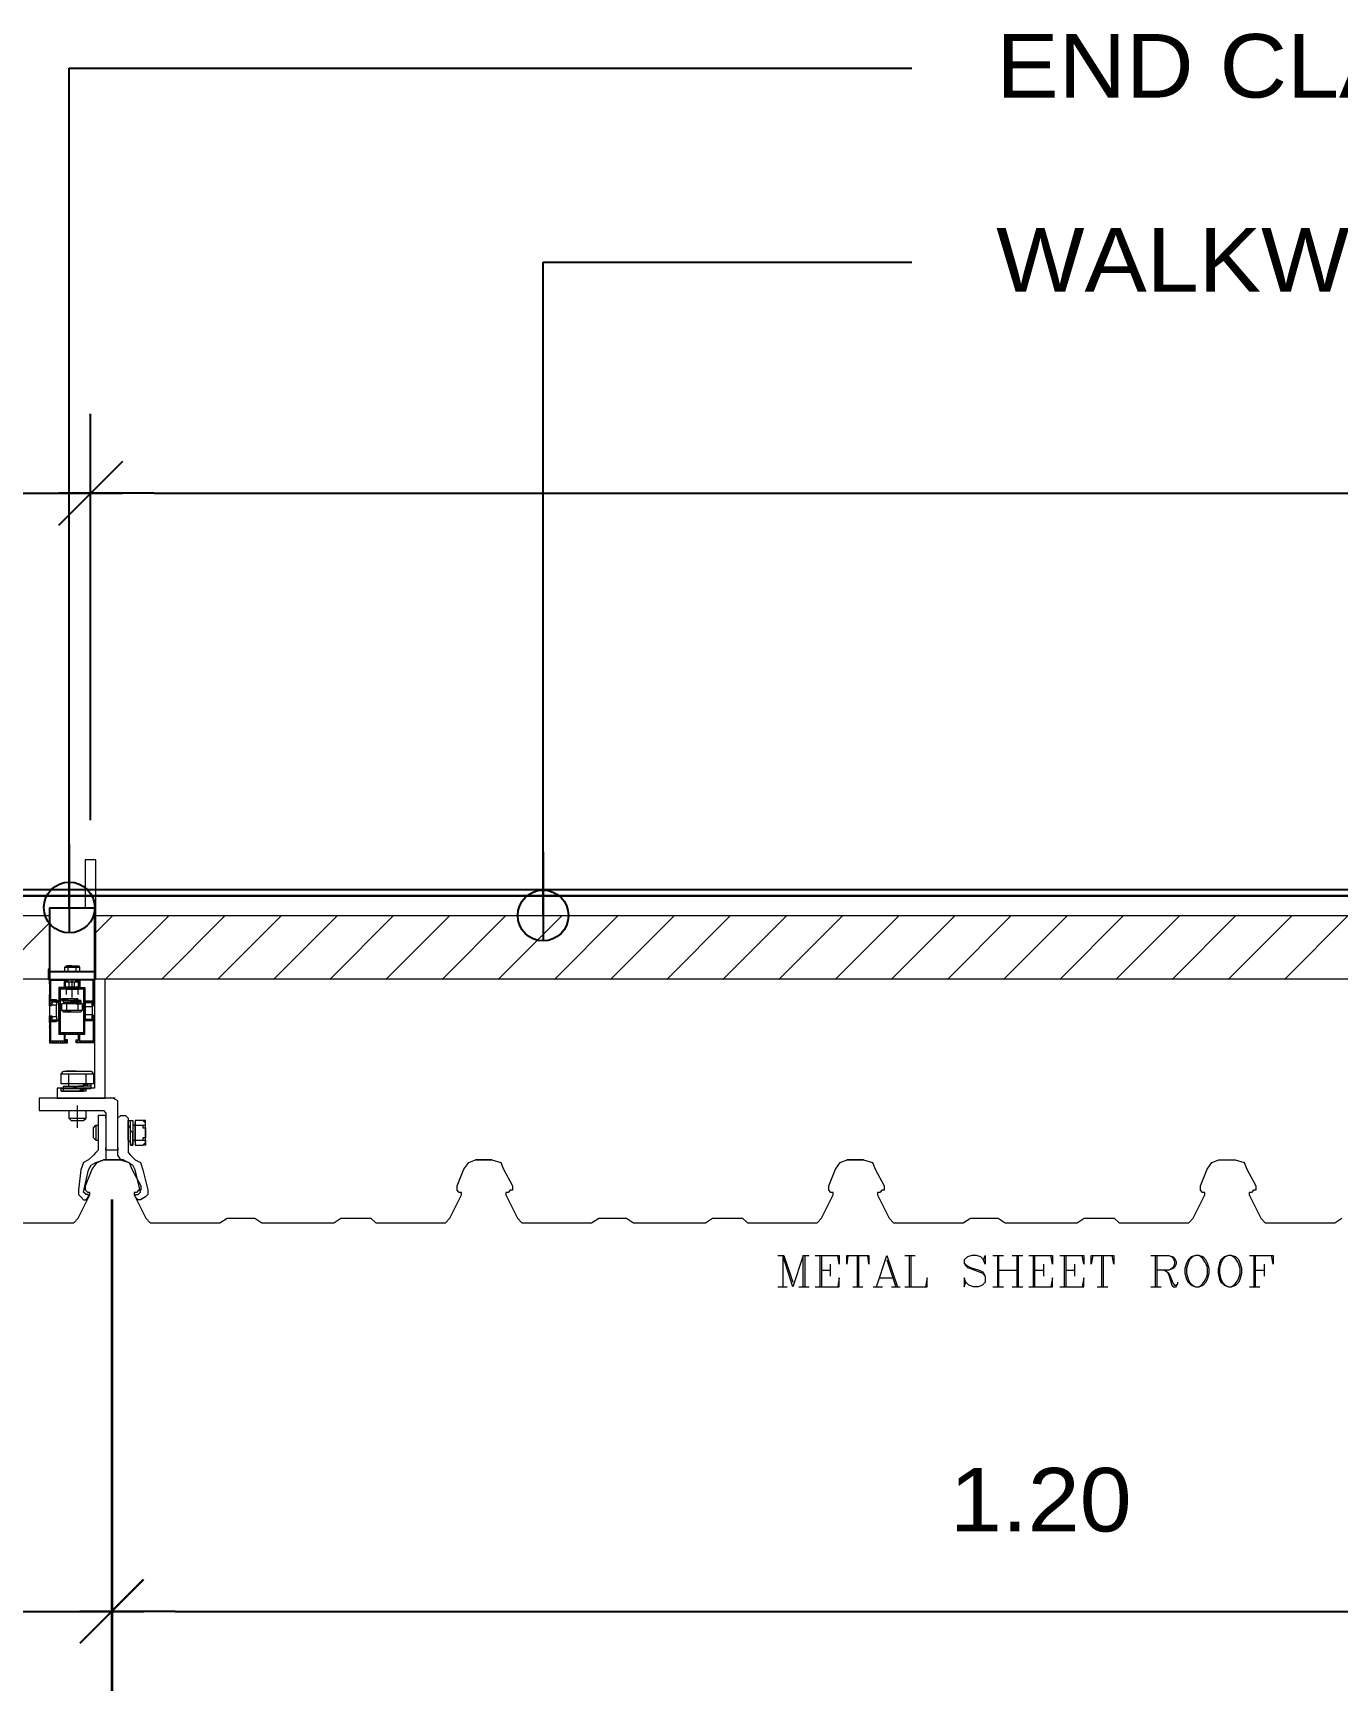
# Model space of a CAD drawing. Header units: millimetres. Extents: x 1732 to 2060, y 1135 to 1322.
# Drawn here: x 1842.66 to 1875.6, y 1141.22 to 1183.08 of the extents above; entities that cross this region are included whole.
import ezdxf

# ---------------------------------------------------------------- set-up
doc = ezdxf.new("R2010")
doc.units = ezdxf.units.MM
doc.layers.get('Defpoints').update_dxf_attribs({"color": 2})
doc.styles.add('Codia TRC', font='Cordia.shx', dxfattribs={"width": 0.9})
doc.styles.add('MASTER', font='cordia.shx', dxfattribs={"width": 1.1})
doc.dimstyles.new('C0200', dxfattribs={"dimscale": 0.2, "dimtxt": 1.5, "dimasz": 1, "dimexe": 1, "dimexo": 1, "dimgap": 0.6, "dimtad": 1, "dimtoh": 1, "dimzin": 0, "dimdsep": 46, "dimlunit": 6, "dimtxsty": 'Codia TRC', "dimblk": 'CC', "dimcen": 1, "dimclrd": 256, "dimclre": 256, "dimclrt": 2, "dimadec": 0, "dimazin": 0, "dimtfac": 1, "dimtix": 1, "dimtmove": 2, "dimatfit": 3, "dimldrblk": 'CC', "dimfxl": 1, "dimtolj": 1, "dimtzin": 0, "dimarcsym": 0})
doc.dimstyles.new('E0025', dxfattribs={"dimscale": 0.025, "dimtxt": 1.6, "dimasz": 1.6, "dimexe": 2, "dimexo": 1, "dimgap": 2, "dimtad": 1, "dimtih": 1, "dimtoh": 1, "dimdec": 4, "dimzin": 0, "dimdsep": 46, "dimlunit": 6, "dimtxsty": 'MASTER', "dimblk": 'AA', "dimcen": 1, "dimclrd": 256, "dimclre": 256, "dimclrt": 256, "dimadec": 0, "dimazin": 0, "dimtfac": 1, "dimtdec": 4, "dimtix": 1, "dimtmove": 2, "dimatfit": 3, "dimfxl": 1, "dimtolj": 1, "dimtzin": 0, "dimarcsym": 0})

# ---------------------------------------------------------------- blocks, each defined once
blk = doc.blocks.new('AA')
at = {"color": 3}
blk.add_line((-0.5, -0.5), (0.5, 0.5), dxfattribs=at)
at = {"color": 8}
blk.add_line((-1, 0), (0.5, 0), dxfattribs=at)
blk = doc.blocks.new('*D8')
at = {"lineweight": -2}
for p, q in [((1.8188, -0.1789), (1.8188, -0.4881)), ((2.9888, -0.1789), (2.9888, -0.4881)), ((1.8588, -0.4381), (2.9488, -0.4381))]:
    blk.add_line(p, q, dxfattribs=at)
at = {"layer": 'Defpoints', "color": 0}
for p in [(1.8188, -0.1539), (2.9888, -0.1539), (2.9888, -0.4381)]:
    blk.add_point(p, dxfattribs=at)
at = {"linetype": 'ByBlock', "lineweight": -2, "xscale": 0.04, "yscale": 0.04, "zscale": 0.04, "rotation": 180}
blk.add_blockref('AA', (1.8188, -0.4381), dxfattribs=at)
at = {"linetype": 'ByBlock', "lineweight": -2, "xscale": 0.04, "yscale": 0.04, "zscale": 0.04}
blk.add_blockref('AA', (2.9888, -0.4381), dxfattribs=at)
at = {"insert": (2.4038, -0.3681), "char_height": 0.04, "attachment_point": 5, "style": 'MASTER'}
blk.add_mtext('\\A1;1.20', dxfattribs=at)
blk = doc.blocks.new('*D9')
at = {"lineweight": -2}
for p, q in [((2.9885, -0.1789), (2.9885, -0.4881)), ((4.1585, -0.1789), (4.1585, -0.4881)), ((3.0285, -0.4381), (4.1185, -0.4381))]:
    blk.add_line(p, q, dxfattribs=at)
at = {"layer": 'Defpoints', "color": 0}
for p in [(2.9885, -0.1539), (4.1585, -0.1539), (4.1585, -0.4381)]:
    blk.add_point(p, dxfattribs=at)
at = {"linetype": 'ByBlock', "lineweight": -2, "xscale": 0.04, "yscale": 0.04, "zscale": 0.04, "rotation": 180}
blk.add_blockref('AA', (2.9885, -0.4381), dxfattribs=at)
at = {"linetype": 'ByBlock', "lineweight": -2, "xscale": 0.04, "yscale": 0.04, "zscale": 0.04}
blk.add_blockref('AA', (4.1585, -0.4381), dxfattribs=at)
at = {"insert": (3.5735, -0.3681), "char_height": 0.04, "attachment_point": 5, "style": 'MASTER'}
blk.add_mtext('\\A1;1.20', dxfattribs=at)
blk = doc.blocks.new('A$C5e33dab7')
at = {"color": 3, "lineweight": 0}
for points in [[(0.0106, 0.0063), (-0.0127, 0.0063), (-0.0127, 0), (0.0172, 0), (0.0172, 0.075), (0.0106, 0.075)], [(-0.0101, 0.0155), (-0.0086, 0.017), (0.0084, 0.017), (0.0101, 0.0155), (0.0101, 0.0091), (-0.0101, 0.0091)]]:
    blk.add_lwpolyline(points, close=True, dxfattribs=at)
for points in [[(-0.0101, 0.0155), (-0.0056, 0.0155)], [(-0.0008, 0.017), (-0.0071, 0.017)], [(0.0053, 0.0046), (0.0053, 0.0061), (0.0023, 0.0046), (-0.0008, 0.0046), (-0.0041, 0.0046), (-0.0056, 0.0046), (-0.0071, 0.0046), (0.0038, 0.0046), (0.0038, 0.0061), (0.0068, 0.0061), (0.0084, 0.0061), (0.0084, 0.0076), (0.0084, 0.0091), (0.0068, 0.0091), (0.0053, 0.0091), (0.0053, 0.0155), (0.0101, 0.0155)], [(-0.0056, 0.017), (-0.0041, 0.017), (-0.0025, 0.017)], [(-0.0056, 0.0076), (-0.0056, 0.0091), (-0.0056, 0.0155), (-0.0041, 0.0155), (0.0038, 0.0155), (0.0053, 0.0155)], [(0.0084, 0.0076), (0.0008, 0.0076), (-0.0041, 0.0061), (-0.0086, 0.0061), (-0.0101, 0.0061), (-0.0086, 0.0061), (-0.0086, 0.0076), (-0.0041, 0.0076), (0.0008, 0.0076), (0.0038, 0.0076), (0.0053, 0.0091), (0.0068, 0.0091), (0.0053, 0.0091), (0.0068, 0.0091), (0.0084, 0.0091), (0.0068, 0.0091), (0.0053, 0.0076), (0.0008, 0.0076), (0.0038, 0.0076), (0.0038, 0.0091), (0.0053, 0.0091), (-0.0056, 0.0091)], [(-0.0101, 0.0046), (-0.0086, 0.0046), (-0.0086, 0.0061), (0.0008, 0.0061), (0.0038, 0.0061), (0.0084, 0.0061), (0.0038, 0.0061), (0.0008, 0.0046), (-0.0056, 0.0046), (-0.0071, 0.0046), (-0.0086, 0.0046), (-0.0071, 0.0046), (-0.0086, 0.0046), (-0.0101, 0.0046), (-0.0101, 0.0061), (-0.0086, 0.0061)], [(0.0084, 0.0091), (-0.0086, 0.0091)], [(-0.0008, 0.0046), (-0.0025, 0.0046), (-0.0041, 0.0046), (-0.0056, 0.0046)], [(0.0053, 0.0046), (0.0038, 0.0046)]]:
    blk.add_lwpolyline(points, dxfattribs=at)
blk = doc.blocks.new('*D13')
at = {"lineweight": -2}
for p, q in [((0.6353, 0.06), (0.6353, 0.3158)), ((2.9753, 0.06), (2.9753, 0.3158)), ((0.6753, 0.2658), (2.9353, 0.2658))]:
    blk.add_line(p, q, dxfattribs=at)
at = {"layer": 'Defpoints', "color": 0}
for p in [(2.9753, 0.2658), (0.6353, 0.035), (2.9753, 0.035)]:
    blk.add_point(p, dxfattribs=at)
at = {"linetype": 'ByBlock', "lineweight": -2, "xscale": 0.04, "yscale": 0.04, "zscale": 0.04, "rotation": 180}
blk.add_blockref('AA', (0.6353, 0.2658), dxfattribs=at)
at = {"linetype": 'ByBlock', "lineweight": -2, "xscale": 0.04, "yscale": 0.04, "zscale": 0.04}
blk.add_blockref('AA', (2.9753, 0.2658), dxfattribs=at)
at = {"insert": (1.8053, 0.3358), "char_height": 0.04, "attachment_point": 5, "style": 'MASTER'}
blk.add_mtext('\\A1;ADJUST', dxfattribs=at)
blk = doc.blocks.new('*D14')
at = {"lineweight": -2}
for p, q in [((2.9753, 0.06), (2.9753, 0.3158)), ((5.3151, 0.06), (5.3151, 0.3158)), ((3.0153, 0.2658), (5.2751, 0.2658))]:
    blk.add_line(p, q, dxfattribs=at)
at = {"layer": 'Defpoints', "color": 0}
for p in [(5.3151, 0.2658), (2.9753, 0.035), (5.3151, 0.035)]:
    blk.add_point(p, dxfattribs=at)
at = {"linetype": 'ByBlock', "lineweight": -2, "xscale": 0.04, "yscale": 0.04, "zscale": 0.04, "rotation": 180}
blk.add_blockref('AA', (2.9753, 0.2658), dxfattribs=at)
at = {"linetype": 'ByBlock', "lineweight": -2, "xscale": 0.04, "yscale": 0.04, "zscale": 0.04}
blk.add_blockref('AA', (5.3151, 0.2658), dxfattribs=at)
at = {"insert": (4.1452, 0.3358), "char_height": 0.04, "attachment_point": 5, "style": 'MASTER'}
blk.add_mtext('\\A1;ADJUST', dxfattribs=at)
blk = doc.blocks.new('A$C03058784')
at = {"color": 3, "lineweight": 0}
blk.add_lwpolyline([(-0.0063, -0.0101), (-0.0079, -0.0086), (-0.0079, 0.0084), (-0.0063, 0.0101), (0, 0.0101), (0, -0.0101)], close=True, dxfattribs=at)
for points in [[(0, 0.0084), (0, 0.0068), (0, 0.0053), (-0.0063, 0.0053), (-0.0063, 0.0101)], [(0, -0.0056), (-0.0063, -0.0056), (-0.0063, -0.0041), (-0.0063, 0.0038), (-0.0063, 0.0053)], [(0, 0.0084), (0, -0.0086)], [(-0.0079, -0.0008), (-0.0079, -0.0071)], [(-0.0079, -0.0056), (-0.0079, -0.0041), (-0.0079, -0.0025)], [(-0.0063, -0.0101), (-0.0063, -0.0056)]]:
    blk.add_lwpolyline(points, dxfattribs=at)
blk = doc.blocks.new('A$Cc067aee0')
blk.add_wipeout([(0, 0), (0.0284, 0), (0.0284, -0.0451), (0, -0.0451)])
at = {"color": 3}
for p, q in [((0.0284, -0.0401), (0, -0.0401)), ((0.0284, -0.0451), (0.0284, -0.0401))]:
    blk.add_line(p, q, dxfattribs=at)
blk.add_lwpolyline([(0, -0.0451), (0.0284, -0.0451), (0.0284, 0), (0, 0)], close=True, dxfattribs=at)
at = {"color": 3, "xscale": 0.4583504039413926, "yscale": 0.4583504039413926, "zscale": 0.4583504039413926, "rotation": 270}
blk.add_blockref('A$C03058784', (0.0143, -0.0401), dxfattribs=at)
blk = doc.blocks.new('CC')
at = {"color": 8}
blk.add_line((-1, 0), (0.4, 0), dxfattribs=at)
at = {"color": 3}
blk.add_circle((0, 0), 0.4, dxfattribs=at)
blk = doc.blocks.new('A$C39f6e9bc')
at = {"color": 80}
blk.add_line((0.96642, 0.01229), (5.19622, 0.01229), dxfattribs=at)
blk.add_lwpolyline([(5.19622, 0.01229), (0.96642, 0.01229), (0.96642, 0.01634), (5.19622, 0.01634)], close=True, dxfattribs=at)
at = {"color": 8, "lineweight": 0}
blk.add_lwpolyline([(3.36017, -0.04006), (0.3693, -0.04006), (0.3693, 0), (3.36017, 0), (4.28704, 0), (4.28704, -0.04006)], close=True, dxfattribs=at)
for points in [[(2.91372, -0.04031), (2.95403, 0)], [(2.94921, -0.04031), (2.98927, 0)], [(2.98445, -0.04031), (3.02476, 0)], [(3.01994, -0.04031), (3.06, 0)], [(3.05518, -0.04031), (3.09549, 0)], [(3.09042, -0.04031), (3.13073, 0)], [(3.12592, -0.04031), (3.16597, 0)], [(3.16115, -0.04031), (3.20146, 0)], [(3.19665, -0.04031), (3.2367, 0)], [(3.23189, -0.04031), (3.2722, 0)], [(3.26738, -0.04031), (3.30744, 0)], [(3.30262, -0.04031), (3.34293, 0)], [(3.33811, -0.04031), (3.37817, 0)], [(3.37335, -0.04031), (3.41366, 0)], [(3.40859, -0.04031), (3.4489, 0)], [(3.44408, -0.04031), (3.48439, 0)], [(3.47932, -0.04031), (3.51963, 0)], [(3.51482, -0.04031), (3.55487, 0)], [(3.55006, -0.04031), (3.59037, 0)], [(3.58555, -0.04031), (3.62561, 0)], [(3.62079, -0.04031), (3.6611, 0)], [(3.65628, -0.04031), (3.69634, 0)], [(3.69152, -0.04031), (3.73183, 0)], [(3.72701, -0.04031), (3.76707, 0)], [(2.92234, -0.19344), (2.96315, -0.19344), (2.96468, -0.19344), (2.96746, -0.19065), (2.97482, -0.17594), (2.97482, -0.17442), (2.97355, -0.17442), (2.97203, -0.1729), (2.97203, -0.17011), (2.97634, -0.15972), (2.97938, -0.15541), (2.98369, -0.15389), (2.99383, -0.15389), (2.98369, -0.15389), (2.99383, -0.15389), (2.99966, -0.15541), (3.00118, -0.15972), (3.00701, -0.17011), (3.00701, -0.1729), (3.00549, -0.1729), (3.00423, -0.17442), (3.0027, -0.17442), (3.0027, -0.17594), (3.01006, -0.19065), (3.01285, -0.19344), (3.01437, -0.19344), (3.0567, -0.19344), (3.06127, -0.19065), (3.07876, -0.19065), (3.08307, -0.19344), (3.08459, -0.19344), (3.12845, -0.19344), (3.13276, -0.19065), (3.15177, -0.19065), (3.15482, -0.19344), (3.15634, -0.19344), (3.19715, -0.19344), (3.19868, -0.19344), (3.20146, -0.19065), (3.20882, -0.17594), (3.20882, -0.17442), (3.2073, -0.17442), (3.20603, -0.1729), (3.20603, -0.17011), (3.21034, -0.15972), (3.21338, -0.15541), (3.21769, -0.15389), (3.22783, -0.15389), (3.21769, -0.15389)], [(3.22783, -0.15389), (3.23366, -0.15541), (3.23518, -0.15972), (3.24101, -0.17011), (3.24101, -0.1729), (3.23949, -0.1729), (3.23823, -0.17442), (3.2367, -0.17442), (3.2367, -0.17594), (3.24406, -0.19065), (3.24685, -0.19344), (3.24837, -0.19344), (3.2907, -0.19344), (3.29527, -0.19065), (3.31276, -0.19065), (3.31707, -0.19344), (3.31859, -0.19344), (3.36245, -0.19344), (3.36676, -0.19065), (3.38577, -0.19065), (3.38882, -0.19344), (3.39034, -0.19344), (3.43115, -0.19344), (3.43268, -0.19344), (3.43546, -0.19065), (3.44282, -0.17594), (3.44282, -0.17442), (3.4413, -0.17442), (3.44003, -0.1729), (3.44003, -0.17011), (3.44434, -0.15972), (3.44713, -0.15541), (3.45169, -0.15389), (3.46183, -0.15389), (3.45169, -0.15389)], [(3.45144, -0.15389), (3.46208, -0.15389)], [(3.46183, -0.15389), (3.46766, -0.15541), (3.46918, -0.15972), (3.47501, -0.17011), (3.47501, -0.1729), (3.47349, -0.1729), (3.47223, -0.17442), (3.4707, -0.17442), (3.4707, -0.17594), (3.47806, -0.19065), (3.48085, -0.19344), (3.48237, -0.19344), (3.5247, -0.19344), (3.52927, -0.19065), (3.54676, -0.19065), (3.55107, -0.19344), (3.55259, -0.19344), (3.59645, -0.19344), (3.60076, -0.19065), (3.61977, -0.19065), (3.62282, -0.19344), (3.62408, -0.19344), (3.66515, -0.19344), (3.66668, -0.19344), (3.66946, -0.19065), (3.67682, -0.17594), (3.67682, -0.17442), (3.6753, -0.17442), (3.67403, -0.1729), (3.67403, -0.17011), (3.67834, -0.15972), (3.68113, -0.15541), (3.68569, -0.15389), (3.69583, -0.15389), (3.70166, -0.15541), (3.70318, -0.15972), (3.70901, -0.17011), (3.70901, -0.1729), (3.70749, -0.1729), (3.70623, -0.17442), (3.7047, -0.17442), (3.7047, -0.17594), (3.71206, -0.19065), (3.71485, -0.19344), (3.71637, -0.19344), (3.7587, -0.19344), (3.76301, -0.19065)]]:
    blk.add_lwpolyline(points, dxfattribs=at)
at = {"color": 3, "lineweight": 0}
for points in [[(2.94946, -0.04082), (2.95023, -0.04006)], [(2.95023, -0.04259), (2.94946, -0.0431), (2.94946, -0.04259), (2.94946, -0.04208), (2.94946, -0.04183), (2.94946, -0.04132), (2.94946, -0.04107), (2.94946, -0.04056), (2.94946, -0.04006), (2.96087, -0.04006), (2.96087, -0.04132), (2.96087, -0.04158), (2.95961, -0.04158), (2.95935, -0.04183), (2.95935, -0.04538), (2.96746, -0.04538), (2.96772, -0.04513), (2.96772, -0.04158), (2.9662, -0.04158), (2.9662, -0.04132), (2.9662, -0.04031), (2.9662, -0.04006), (2.97761, -0.04006), (2.97761, -0.04031), (2.97761, -0.04056), (2.97761, -0.04082), (2.97761, -0.04107), (2.97761, -0.04132), (2.97761, -0.04183)], [(2.94946, -0.04208), (2.95023, -0.04132)], [(2.95048, -0.04082), (2.95124, -0.04006)], [(2.952, -0.04082), (2.95251, -0.04006)], [(2.95327, -0.04082), (2.95403, -0.04006)], [(2.95454, -0.04082), (2.9553, -0.04006)], [(2.95555, -0.04082), (2.95656, -0.04006)], [(2.95707, -0.04082), (2.95758, -0.04006)], [(2.95834, -0.04082), (2.9591, -0.04006)], [(2.95859, -0.04183), (2.96037, -0.04006)], [(2.9591, -0.04513), (2.96366, -0.04513), (2.96366, -0.04082)], [(2.96011, -0.04158), (2.96087, -0.04082)], [(2.96113, -0.04183), (2.96113, -0.04006)], [(2.96594, -0.04183), (2.96594, -0.04006)], [(2.9662, -0.04056), (2.9667, -0.04006)], [(2.96645, -0.04158), (2.96797, -0.04006)], [(2.96772, -0.04158), (2.96924, -0.04006)], [(2.97685, -0.04107), (2.97685, -0.04082), (2.96848, -0.04082), (2.96848, -0.04538), (2.96873, -0.04538), (2.97177, -0.04538), (2.97177, -0.05375), (2.97228, -0.05375), (2.97685, -0.05375), (2.97685, -0.04107), (2.97761, -0.04056), (2.97761, -0.04031)], [(2.96975, -0.04082), (2.97051, -0.04006)], [(2.97101, -0.04082), (2.97177, -0.04006)], [(2.97228, -0.04082), (2.97304, -0.04006)], [(2.97355, -0.04082), (2.97431, -0.04006)], [(2.97482, -0.04082), (2.97583, -0.04006)], [(2.97608, -0.04082), (2.97685, -0.04006)], [(2.94946, -0.0431), (2.94946, -0.04361), (2.94946, -0.04386), (2.94946, -0.04437), (2.94946, -0.04462), (2.94946, -0.04538), (2.94946, -0.04563), (2.94946, -0.04614), (2.94946, -0.04639), (2.94946, -0.04715), (2.94946, -0.04741), (2.95023, -0.04639)], [(2.94946, -0.04462), (2.95023, -0.04386)], [(2.94946, -0.04589), (2.95023, -0.04538)], [(2.94946, -0.04741), (2.94946, -0.04792), (2.94946, -0.04817), (2.94946, -0.04868), (2.94946, -0.04893), (2.94946, -0.04969), (2.95023, -0.04893)], [(2.94946, -0.04842), (2.95023, -0.04766)], [(2.94946, -0.05654), (2.94946, -0.06363), (2.95377, -0.06363), (2.95377, -0.06693), (2.94946, -0.06693), (2.94946, -0.06363), (2.94946, -0.06313), (2.95073, -0.06313), (2.95099, -0.06313), (2.95099, -0.06541), (2.95124, -0.06566), (2.95504, -0.06566), (2.95504, -0.06541), (2.9553, -0.06541), (2.9553, -0.05476), (2.95504, -0.05451), (2.95099, -0.05451), (2.95099, -0.05654), (2.95073, -0.05679), (2.94946, -0.05679), (2.94946, -0.05654), (2.94946, -0.05603), (2.94946, -0.05577), (2.94946, -0.05501), (2.94946, -0.05476), (2.94946, -0.05425), (2.94946, -0.054), (2.94946, -0.05349), (2.94946, -0.05299), (2.94946, -0.05248), (2.94946, -0.05223), (2.94946, -0.05172), (2.94946, -0.05121), (2.94946, -0.0507), (2.94946, -0.05045), (2.94946, -0.04994), (2.94946, -0.04969)], [(2.94946, -0.05096), (2.95023, -0.05045)], [(2.94946, -0.05223), (2.95023, -0.05172)], [(2.9553, -0.04639), (2.95631, -0.04538)], [(2.9553, -0.04766), (2.95606, -0.0469)], [(2.9553, -0.04893), (2.95606, -0.04817)], [(2.9553, -0.0502), (2.95606, -0.04944)], [(2.9553, -0.05172), (2.95606, -0.0507)], [(2.9553, -0.05273), (2.95606, -0.05172)], [(2.97076, -0.04639), (2.95606, -0.04639), (2.95606, -0.07377), (2.95631, -0.07377), (2.97076, -0.07377), (2.97101, -0.07377), (2.97101, -0.04639), (2.97076, -0.04639), (2.97152, -0.04538)], [(2.95656, -0.04639), (2.95758, -0.04538)], [(2.95808, -0.04639), (2.95935, -0.04462)], [(2.95859, -0.0431), (2.95935, -0.04208)], [(2.95859, -0.04437), (2.95935, -0.04335)], [(2.95935, -0.04639), (2.96011, -0.04538)], [(2.96011, -0.04969), (2.96011, -0.04639), (2.96113, -0.04538), (2.9662, -0.04538), (2.96721, -0.04639), (2.96721, -0.04969)], [(2.96011, -0.04639), (2.96721, -0.04639)], [(2.96062, -0.04639), (2.96138, -0.04538)], [(2.96189, -0.04513), (2.96189, -0.04183)], [(2.96189, -0.04639), (2.9629, -0.04538)], [(2.96315, -0.04639), (2.96417, -0.04538)], [(2.96366, -0.05172), (2.96366, -0.04234)], [(2.96797, -0.04513), (2.96366, -0.04513)], [(2.96442, -0.04639), (2.96518, -0.04538)], [(2.96518, -0.04513), (2.96518, -0.04183)], [(2.96569, -0.04639), (2.96645, -0.04538)], [(2.96696, -0.04639), (2.96848, -0.04462)], [(2.96772, -0.04285), (2.96848, -0.04208)], [(2.96772, -0.04411), (2.96848, -0.0431)], [(2.96797, -0.04639), (2.96924, -0.04538)], [(2.96949, -0.04639), (2.97051, -0.04538)], [(2.97101, -0.04715), (2.97177, -0.04639)], [(2.97101, -0.04842), (2.97177, -0.04741)], [(2.97101, -0.04969), (2.97177, -0.04868)], [(2.97101, -0.05096), (2.97177, -0.04994)], [(2.97101, -0.05223), (2.97177, -0.05146)], [(2.97685, -0.04234), (2.97761, -0.04183), (2.97761, -0.04208), (2.97761, -0.04259), (2.97761, -0.0431), (2.97761, -0.04361), (2.97761, -0.04386), (2.97761, -0.04437), (2.97685, -0.04487)], [(2.97685, -0.04361), (2.97761, -0.0431), (2.97761, -0.04285)], [(2.97685, -0.04639), (2.97761, -0.04563), (2.97761, -0.04538), (2.97761, -0.04462), (2.97761, -0.04437)], [(2.97685, -0.04741), (2.97761, -0.0469)], [(2.97685, -0.04868), (2.97761, -0.04792), (2.97761, -0.04817), (2.97761, -0.04868), (2.97761, -0.04893), (2.97761, -0.04969), (2.97761, -0.04994), (2.97761, -0.05045), (2.97761, -0.0507), (2.97761, -0.05121), (2.97761, -0.05172), (2.97761, -0.05223), (2.97761, -0.05248), (2.97761, -0.05299), (2.97761, -0.05349), (2.97761, -0.054), (2.97761, -0.05425), (2.97761, -0.05476), (2.97761, -0.05501), (2.97761, -0.05577), (2.97685, -0.05679)], [(2.97685, -0.04994), (2.97761, -0.04944)], [(2.97685, -0.05146), (2.97761, -0.0507)], [(2.97685, -0.05273), (2.97761, -0.05197)], [(2.97761, -0.04538), (2.97761, -0.04563), (2.97761, -0.04614), (2.97761, -0.04639), (2.97761, -0.04715), (2.97761, -0.04741), (2.97761, -0.04792)], [(2.94946, -0.05349), (2.95023, -0.05273)], [(2.95377, -0.06363), (2.95377, -0.05654), (2.94946, -0.05654), (2.94946, -0.05299), (2.95377, -0.05299), (2.95377, -0.05654)], [(2.94946, -0.05501), (2.94946, -0.05476), (2.95048, -0.05375)], [(2.94946, -0.05603), (2.95175, -0.05375)], [(2.94997, -0.05679), (2.95099, -0.05603)], [(2.95225, -0.05451), (2.95301, -0.05375)], [(2.95327, -0.05451), (2.95428, -0.05375)], [(2.95454, -0.05451), (2.95606, -0.05324)], [(2.9553, -0.05527), (2.95606, -0.05451)], [(2.9553, -0.05679), (2.95606, -0.05577)], [(2.9553, -0.05806), (2.95606, -0.05679)], [(2.9553, -0.05932), (2.95606, -0.05831)], [(2.9553, -0.06034), (2.95606, -0.05958)], [(2.9553, -0.06186), (2.95606, -0.06085)], [(2.9553, -0.06313), (2.95606, -0.06211)], [(2.95707, -0.05248), (2.95808, -0.05248), (2.95808, -0.05349), (2.96417, -0.05349), (2.9662, -0.05349), (2.96924, -0.05349), (2.9662, -0.05349), (2.96417, -0.05248), (2.96011, -0.05248), (2.9591, -0.05248), (2.95808, -0.05248), (2.9591, -0.05248), (2.95808, -0.05248), (2.95707, -0.05248), (2.95707, -0.05349), (2.95808, -0.05349)], [(2.96924, -0.05451), (2.96417, -0.05451), (2.96113, -0.05349), (2.95808, -0.05349), (2.95707, -0.05349), (2.95808, -0.05349), (2.95808, -0.05451), (2.96113, -0.05451), (2.96417, -0.05451), (2.9662, -0.05451), (2.96721, -0.05552), (2.96823, -0.05552), (2.96721, -0.05552), (2.96823, -0.05552), (2.96924, -0.05552), (2.96823, -0.05552), (2.96721, -0.05451), (2.96417, -0.05451), (2.9662, -0.05451), (2.9662, -0.05552), (2.96721, -0.05552), (2.96011, -0.05552)], [(2.95707, -0.05958), (2.96011, -0.05958)], [(2.96924, -0.05552), (2.95808, -0.05552)], [(2.96721, -0.05248), (2.96721, -0.05349), (2.96518, -0.05248), (2.96315, -0.05248), (2.96113, -0.05248), (2.96011, -0.05248), (2.9591, -0.05248), (2.9662, -0.05248), (2.9662, -0.05349), (2.96823, -0.05349), (2.96924, -0.05349), (2.96924, -0.05451), (2.96924, -0.05552), (2.96823, -0.05552), (2.96721, -0.05552), (2.96721, -0.05958), (2.97025, -0.05958)], [(2.96315, -0.06059), (2.9591, -0.06059)], [(2.96315, -0.05248), (2.96214, -0.05248), (2.96113, -0.05248), (2.96011, -0.05248)], [(2.96011, -0.05451), (2.96011, -0.05552), (2.96011, -0.05958), (2.96113, -0.05958), (2.9662, -0.05958), (2.96721, -0.05958)], [(2.96011, -0.06059), (2.96113, -0.06059), (2.96214, -0.06059)], [(2.96721, -0.05248), (2.9662, -0.05248)], [(2.97101, -0.05349), (2.97177, -0.05273)], [(2.97101, -0.05476), (2.97203, -0.05375)], [(2.97101, -0.05603), (2.97177, -0.05501)], [(2.97101, -0.0573), (2.97177, -0.05654)], [(2.97101, -0.05856), (2.97177, -0.0578)], [(2.97101, -0.05983), (2.97177, -0.05907)], [(2.97101, -0.06135), (2.97177, -0.06034)], [(2.97101, -0.06237), (2.97177, -0.06161)], [(2.97203, -0.05451), (2.97203, -0.05476), (2.97177, -0.05476), (2.97177, -0.06541), (2.97228, -0.06566), (2.97608, -0.06566), (2.97634, -0.06541), (2.97634, -0.06313), (2.97761, -0.06313), (2.97761, -0.06363), (2.97761, -0.06414), (2.97761, -0.06465), (2.97761, -0.0649), (2.97761, -0.06541), (2.97761, -0.06566), (2.97761, -0.06617), (2.97761, -0.06668), (2.97761, -0.06693), (2.97761, -0.06744), (2.97761, -0.06769), (2.97761, -0.06845), (2.97761, -0.06921), (2.97761, -0.06946), (2.97761, -0.07023), (2.97761, -0.07048), (2.97761, -0.07099)], [(2.97634, -0.05755), (2.97203, -0.05755)], [(2.97634, -0.06262), (2.97203, -0.06262)], [(2.97761, -0.05577), (2.97761, -0.05603), (2.97761, -0.05628), (2.97761, -0.05654), (2.97761, -0.05679), (2.97634, -0.05679), (2.97634, -0.05654), (2.97634, -0.05476), (2.97608, -0.05476), (2.97608, -0.05451), (2.97228, -0.05451)], [(2.97254, -0.05451), (2.9733, -0.05375)], [(2.9738, -0.05451), (2.97482, -0.05375)], [(2.97507, -0.05451), (2.97583, -0.05375)], [(2.97634, -0.05476), (2.97761, -0.05299)], [(2.97634, -0.05603), (2.97761, -0.05451)], [(2.97786, -0.05679), (2.97634, -0.05679)], [(2.97685, -0.05375), (2.97685, -0.05349)], [(2.95023, -0.06693), (2.94946, -0.06744), (2.94946, -0.06693), (2.94946, -0.06668), (2.94946, -0.06617), (2.94946, -0.06566), (2.94946, -0.06541), (2.94946, -0.0649), (2.94946, -0.06465), (2.94946, -0.06414), (2.94946, -0.06363), (2.94997, -0.06313)], [(2.94946, -0.06515), (2.94946, -0.0649), (2.95099, -0.06363)], [(2.94946, -0.06617), (2.95099, -0.06465)], [(2.94946, -0.06744), (2.94946, -0.06744)], [(2.94946, -0.06744), (2.94946, -0.06769), (2.94946, -0.06845), (2.94946, -0.06921), (2.94946, -0.06946), (2.94946, -0.07023), (2.94946, -0.06997), (2.95023, -0.06946)], [(2.94946, -0.0687), (2.95023, -0.0682)], [(2.94946, -0.07023), (2.94946, -0.07048), (2.94946, -0.07099), (2.94946, -0.07124), (2.94946, -0.072), (2.94946, -0.07276), (2.94946, -0.07301), (2.94946, -0.07352), (2.94946, -0.07377), (2.94946, -0.07428), (2.94946, -0.07479), (2.94946, -0.07504), (2.94946, -0.07555), (2.94946, -0.07606), (2.94946, -0.07631), (2.94946, -0.07707), (2.94946, -0.07783), (2.94946, -0.07808), (2.94946, -0.07885), (2.94946, -0.0791), (2.94946, -0.07961), (2.94946, -0.07986), (2.94946, -0.08011), (2.96087, -0.08011), (2.96087, -0.07986), (2.96087, -0.07859), (2.96087, -0.07834), (2.95935, -0.07834), (2.95935, -0.07479), (2.95961, -0.07479), (2.96746, -0.07479), (2.96848, -0.07377)], [(2.94946, -0.07124), (2.95023, -0.07048)], [(2.94946, -0.07251), (2.95023, -0.072)], [(2.94946, -0.07276), (2.94946, -0.07276)], [(2.94972, -0.08011), (2.95048, -0.0791), (2.95023, -0.0791), (2.95023, -0.06617), (2.95504, -0.06617), (2.9553, -0.06642), (2.9553, -0.07479), (2.95859, -0.07479), (2.95859, -0.0791), (2.95048, -0.0791)], [(2.95073, -0.06617), (2.95149, -0.06566)], [(2.952, -0.06617), (2.95276, -0.06566)], [(2.95327, -0.06617), (2.95403, -0.06566)], [(2.95454, -0.06617), (2.95606, -0.06465)], [(2.9553, -0.06414), (2.95606, -0.06313)], [(2.9553, -0.06693), (2.95606, -0.06592)], [(2.9553, -0.0682), (2.95606, -0.06718)], [(2.9553, -0.06946), (2.95606, -0.06845)], [(2.9553, -0.07048), (2.95606, -0.06972)], [(2.9553, -0.072), (2.95606, -0.07099)], [(2.9553, -0.07327), (2.95606, -0.07225)], [(2.97025, -0.07479), (2.97177, -0.07301)], [(2.97101, -0.06363), (2.97177, -0.06287)], [(2.97101, -0.0649), (2.97177, -0.06414)], [(2.97101, -0.06642), (2.97203, -0.06541)], [(2.97101, -0.06744), (2.97177, -0.06668)], [(2.97101, -0.0687), (2.97177, -0.06794)], [(2.97101, -0.06997), (2.97177, -0.06921)], [(2.97101, -0.07149), (2.97177, -0.07048)], [(2.97101, -0.07276), (2.97177, -0.07175)], [(2.97228, -0.06617), (2.97304, -0.06566)], [(2.97355, -0.06617), (2.97431, -0.06566)], [(2.97482, -0.06617), (2.97583, -0.06566)], [(2.97608, -0.06617), (2.97761, -0.06465)], [(2.97786, -0.06287), (2.97634, -0.06287)], [(2.97634, -0.06363), (2.97659, -0.06313)], [(2.97634, -0.0649), (2.97761, -0.06313)], [(2.97685, -0.06668), (2.97761, -0.06592)], [(2.97685, -0.06794), (2.97761, -0.06744)], [(2.97685, -0.06921), (2.97761, -0.06845)], [(2.97685, -0.07048), (2.97761, -0.06972)], [(2.97685, -0.07175), (2.97761, -0.07099), (2.97761, -0.07124), (2.97761, -0.072), (2.97761, -0.07276), (2.97761, -0.07301), (2.97761, -0.07352), (2.97685, -0.07428)], [(2.97685, -0.07301), (2.97761, -0.07225)], [(2.94946, -0.07377), (2.95023, -0.07327)], [(2.94946, -0.07504), (2.95023, -0.07454)], [(2.94946, -0.07631), (2.95023, -0.0758)], [(2.94946, -0.07758), (2.95023, -0.07707)], [(2.94946, -0.0791), (2.95023, -0.07808)], [(2.95099, -0.08011), (2.95175, -0.0791)], [(2.95225, -0.08011), (2.95301, -0.0791)], [(2.95327, -0.08011), (2.95428, -0.0791)], [(2.95479, -0.08011), (2.95555, -0.0791)], [(2.9553, -0.07454), (2.95606, -0.07352)], [(2.95606, -0.08011), (2.95682, -0.0791)], [(2.95631, -0.07479), (2.95707, -0.07377)], [(2.95732, -0.08011), (2.95808, -0.0791)], [(2.95758, -0.07479), (2.95834, -0.07377)], [(2.95859, -0.07479), (2.95961, -0.07377)], [(2.95859, -0.07606), (2.95935, -0.0753)], [(2.95859, -0.07732), (2.95935, -0.07656)], [(2.95859, -0.07859), (2.95935, -0.07783)], [(2.95859, -0.08011), (2.96011, -0.07834)], [(2.95986, -0.07479), (2.96087, -0.07377)], [(2.95986, -0.08011), (2.96087, -0.07885)], [(2.96138, -0.07479), (2.96214, -0.07377)], [(2.96265, -0.07479), (2.96341, -0.07377)], [(2.96392, -0.07479), (2.96468, -0.07377)], [(2.96518, -0.07479), (2.9662, -0.07377)], [(2.97761, -0.07352), (2.97761, -0.07377), (2.97761, -0.07428), (2.97761, -0.07479), (2.97761, -0.07504), (2.97761, -0.07555), (2.97761, -0.07606), (2.97761, -0.07631), (2.97761, -0.07707), (2.97761, -0.07783), (2.97761, -0.07808), (2.97761, -0.07885), (2.97761, -0.0791), (2.97761, -0.07961), (2.97761, -0.07986), (2.97761, -0.08011), (2.9662, -0.08011), (2.9662, -0.07986), (2.9662, -0.07859), (2.9662, -0.07834), (2.96746, -0.07834), (2.96772, -0.07834), (2.96772, -0.07808), (2.96772, -0.07479), (2.96746, -0.07479)], [(2.9662, -0.07986), (2.96848, -0.07758)], [(2.9662, -0.07885), (2.96645, -0.07834)], [(2.96645, -0.07479), (2.96746, -0.07377)], [(2.96746, -0.08011), (2.96848, -0.0791)], [(2.96772, -0.07606), (2.96848, -0.07504)], [(2.96772, -0.07707), (2.96848, -0.07631)], [(2.96873, -0.08011), (2.96949, -0.0791)], [(2.96899, -0.07479), (2.96975, -0.07377)], [(2.97, -0.08011), (2.97076, -0.0791)], [(2.97152, -0.07479), (2.97177, -0.07428)], [(2.97152, -0.08011), (2.97203, -0.0791)], [(2.97254, -0.08011), (2.9733, -0.0791)], [(2.9738, -0.08011), (2.97482, -0.0791)], [(2.97507, -0.08011), (2.97583, -0.0791)], [(2.97659, -0.08011), (2.97761, -0.07859)], [(2.97685, -0.07555), (2.97761, -0.07479)], [(2.97685, -0.07682), (2.97761, -0.07606)], [(2.97685, -0.07808), (2.97761, -0.07732)], [(2.95682, -0.09963), (2.96163, -0.09963)], [(2.9662, -0.09811), (2.95986, -0.09811)], [(2.97254, -0.11054), (2.97254, -0.10901), (2.96924, -0.11054), (2.9662, -0.11054), (2.96315, -0.11054), (2.96163, -0.11054), (2.95986, -0.11054), (2.97076, -0.11054), (2.97076, -0.10901), (2.97406, -0.10901), (2.97558, -0.10901), (2.97558, -0.10749), (2.97558, -0.10597), (2.97406, -0.10597), (2.97254, -0.10597), (2.97254, -0.09963), (2.9771, -0.09963)], [(2.96163, -0.09811), (2.96315, -0.09811), (2.96468, -0.09811)], [(2.96163, -0.10749), (2.96163, -0.10597), (2.96163, -0.09963), (2.96315, -0.09963), (2.97076, -0.09963), (2.97254, -0.09963)], [(2.97558, -0.10749), (2.96772, -0.10749), (2.96315, -0.10901), (2.95834, -0.10901), (2.95682, -0.10901), (2.95834, -0.10901), (2.95834, -0.10749), (2.96315, -0.10749), (2.96772, -0.10749), (2.97076, -0.10749), (2.97254, -0.10597), (2.97406, -0.10597), (2.97254, -0.10597), (2.97406, -0.10597), (2.97558, -0.10597), (2.97406, -0.10597), (2.97254, -0.10749), (2.96772, -0.10749), (2.97076, -0.10749), (2.97076, -0.10597), (2.97254, -0.10597), (2.96163, -0.10597)], [(2.95682, -0.11054), (2.95834, -0.11054), (2.95834, -0.10901), (2.96772, -0.10901), (2.97076, -0.10901), (2.97558, -0.10901), (2.97076, -0.10901), (2.96772, -0.11054), (2.96163, -0.11054), (2.95986, -0.11054), (2.95834, -0.11054), (2.95986, -0.11054), (2.95834, -0.11054), (2.95682, -0.11054), (2.95682, -0.10901), (2.95834, -0.10901)], [(2.97558, -0.10597), (2.95834, -0.10597)], [(2.9662, -0.11054), (2.96468, -0.11054), (2.96315, -0.11054), (2.96163, -0.11054)], [(2.97254, -0.11054), (2.97076, -0.11054)], [(2.99256, -0.12752), (2.99434, -0.126), (2.99738, -0.126), (2.9989, -0.12752), (2.9989, -0.1478), (2.9989, -0.14932), (3.00042, -0.15085), (3.00346, -0.15389), (3.00676, -0.15541), (3.00828, -0.16023), (3.01132, -0.17265), (3.01132, -0.17569), (3.0098, -0.17721), (3.00676, -0.17899), (3.00524, -0.17899), (3.00346, -0.17721), (3.00346, -0.17569), (3.00524, -0.17569), (3.00676, -0.17417), (3.00346, -0.16023), (3.00194, -0.15718), (2.9989, -0.15541), (2.99586, -0.15389), (2.99434, -0.15389), (2.99256, -0.15085), (2.99256, -0.11814), (2.99256, -0.11662), (2.98952, -0.1151), (2.94439, -0.1151), (2.94287, -0.1151), (2.94287, -0.11662), (2.94287, -0.12118), (2.94287, -0.1227), (2.94439, -0.1227), (2.98344, -0.1227), (2.98496, -0.12448), (2.98496, -0.15085), (2.98496, -0.15389), (2.98344, -0.15389)], [(2.99079, -0.1151), (2.94313, -0.1151)], [(2.96163, -0.1227), (2.96163, -0.12752), (2.96315, -0.12904), (2.97076, -0.12904), (2.97254, -0.12752), (2.97254, -0.1227)], [(2.96696, -0.11966), (2.96696, -0.13361)], [(2.96163, -0.12752), (2.97254, -0.12752)], [(2.98496, -0.12752), (2.98496, -0.126), (2.98344, -0.126), (2.98014, -0.126), (2.98014, -0.12752), (2.98014, -0.1478), (2.97862, -0.14932), (2.9771, -0.15085), (2.97406, -0.15389), (2.97076, -0.15541), (2.96924, -0.16023), (2.96772, -0.17265), (2.96772, -0.17569), (2.96924, -0.17721), (2.97076, -0.17899), (2.97254, -0.17899), (2.97406, -0.17721), (2.97406, -0.17569), (2.97254, -0.17569), (2.97076, -0.17417), (2.97406, -0.16023), (2.97558, -0.15718), (2.97862, -0.15541), (2.98344, -0.15389), (2.99434, -0.15389)], [(2.97862, -0.13208), (2.98014, -0.13208)], [(2.9989, -0.13208), (2.9989, -0.13056), (2.9989, -0.12904)], [(2.9989, -0.13994), (2.9989, -0.13842), (2.9989, -0.13538), (2.9989, -0.13208), (2.9989, -0.13538), (2.9989, -0.13842), (2.9989, -0.14146), (3.00042, -0.14299), (3.00042, -0.14451), (3.00042, -0.14299), (3.00042, -0.13361), (2.9989, -0.13208), (2.9989, -0.12904), (3.00042, -0.12904), (3.00194, -0.12904), (3.00194, -0.13208), (3.00194, -0.13538), (3.00194, -0.1369), (3.00194, -0.14146), (3.00194, -0.14451), (3.00194, -0.1369), (3.00042, -0.13538), (3.00042, -0.12904), (3.00194, -0.12904)], [(3.00042, -0.14299), (2.9989, -0.14146), (2.9989, -0.13208), (2.9989, -0.12904), (2.9989, -0.13056)], [(3.00194, -0.13208), (3.00346, -0.13208), (3.00828, -0.13208), (3.0098, -0.13208), (3.0098, -0.12904), (3.00828, -0.12904)], [(3.00828, -0.13208), (3.00828, -0.13361), (3.0098, -0.13361), (3.0098, -0.13994), (3.00828, -0.13994), (3.00828, -0.14146), (3.0098, -0.14146), (3.0098, -0.14451), (3.00828, -0.14451), (3.0098, -0.14299), (3.0098, -0.13056), (3.00828, -0.12904), (3.00346, -0.12904), (3.00346, -0.14451), (3.00828, -0.14451)], [(3.00346, -0.14299), (3.00346, -0.13056)], [(3.00346, -0.13208), (3.00346, -0.14146), (3.00346, -0.13208)], [(3.0098, -0.13361), (3.0098, -0.13056)], [(2.97862, -0.14146), (2.98014, -0.14146)], [(3.00194, -0.14146), (3.00194, -0.14299), (3.00194, -0.1369), (3.00194, -0.14146), (3.00346, -0.14146), (3.00828, -0.14146)], [(2.99256, -0.14628), (2.99256, -0.1478), (2.99104, -0.1478), (2.98648, -0.1478), (2.98496, -0.1478), (2.98496, -0.14628)]]:
    blk.add_lwpolyline(points, dxfattribs=at)
for points in [[(2.9553, -0.04538), (2.9553, -0.05375), (2.95023, -0.05375), (2.95023, -0.04107), (2.95048, -0.04082), (2.95859, -0.04082), (2.95859, -0.04538)], [(2.97786, -0.10876), (2.95428, -0.10876), (2.95428, -0.1151), (2.98445, -0.1151), (2.98445, -0.04006), (2.97786, -0.04006)], [(2.97101, -0.04639), (2.95606, -0.04639), (2.95606, -0.07377), (2.97101, -0.07377)], [(2.95935, -0.04513), (2.95935, -0.04183), (2.96772, -0.04183), (2.96772, -0.04513)], [(2.95707, -0.05958), (2.95808, -0.06059), (2.96924, -0.06059), (2.97025, -0.05958), (2.97025, -0.05552), (2.95707, -0.05552)], [(2.97203, -0.06541), (2.97203, -0.05476), (2.97634, -0.05476), (2.97634, -0.06541)], [(2.97685, -0.06642), (2.97685, -0.0791), (2.96848, -0.0791), (2.96848, -0.07479), (2.97177, -0.07479), (2.97177, -0.06642), (2.97203, -0.06617), (2.97685, -0.06617)], [(2.95682, -0.09963), (2.95834, -0.09811), (2.97558, -0.09811), (2.9771, -0.09963), (2.9771, -0.10597), (2.95682, -0.10597)], [(2.97862, -0.13208), (2.97862, -0.14146), (2.9771, -0.13994), (2.9771, -0.13361)], [(3.00194, -0.14451), (3.00042, -0.14451)]]:
    blk.add_lwpolyline(points, close=True, dxfattribs=at)
at = {"color": 7, "lineweight": 0}
for points in [[(3.40801, -0.21397), (3.41181, -0.21397), (3.41739, -0.23096)], [(3.42398, -0.23375), (3.42398, -0.21397), (3.41739, -0.23375), (3.41105, -0.21397), (3.41105, -0.23375)], [(3.42398, -0.21397), (3.42778, -0.21397)], [(3.425, -0.21397), (3.425, -0.23375)], [(3.43159, -0.21397), (3.44655, -0.21397), (3.44655, -0.21955), (3.44578, -0.21397)], [(3.43438, -0.21397), (3.43438, -0.23375)], [(3.43539, -0.21397), (3.43539, -0.23375)], [(3.45212, -0.21397), (3.45136, -0.21955), (3.45136, -0.21397), (3.46531, -0.21397), (3.46531, -0.21955), (3.46455, -0.21397)], [(3.45795, -0.21397), (3.45795, -0.23375)], [(3.45871, -0.21397), (3.45871, -0.23375)], [(3.47012, -0.23375), (3.47671, -0.21397), (3.48331, -0.23375)], [(3.47671, -0.21676), (3.48229, -0.23375)], [(3.48787, -0.21397), (3.49446, -0.21397)], [(3.49066, -0.21397), (3.49066, -0.23375)], [(3.49167, -0.21397), (3.49167, -0.23375)], [(3.53756, -0.21676), (3.53857, -0.21397), (3.53857, -0.21955), (3.53756, -0.21676), (3.53578, -0.21499), (3.533, -0.21397), (3.53021, -0.21397), (3.52742, -0.21499), (3.52539, -0.21676), (3.52539, -0.21879), (3.5264, -0.22056), (3.52742, -0.22158), (3.52919, -0.22234), (3.53477, -0.22437), (3.5368, -0.22513), (3.53857, -0.22715)], [(3.52539, -0.21879), (3.52742, -0.22056), (3.52919, -0.22158), (3.53477, -0.22335), (3.5368, -0.22437), (3.53756, -0.22513), (3.53857, -0.22715), (3.53857, -0.23096), (3.5368, -0.23273), (3.53401, -0.23375), (3.53122, -0.23375), (3.52818, -0.23273), (3.5264, -0.23096), (3.52539, -0.22817), (3.52539, -0.23375), (3.5264, -0.23096)], [(3.54339, -0.21397), (3.54998, -0.21397)], [(3.54618, -0.21397), (3.54618, -0.23375)], [(3.54694, -0.21397), (3.54694, -0.23375)], [(3.55556, -0.21397), (3.56215, -0.21397)], [(3.55835, -0.21397), (3.55835, -0.23375)], [(3.55936, -0.21397), (3.55936, -0.23375)], [(3.56595, -0.21397), (3.58091, -0.21397), (3.58091, -0.21955), (3.5799, -0.21397)], [(3.56874, -0.21397), (3.56874, -0.23375)], [(3.5695, -0.21397), (3.5695, -0.23375)], [(3.58547, -0.21397), (3.60069, -0.21397), (3.60069, -0.21955), (3.59967, -0.21397)], [(3.58826, -0.21397), (3.58826, -0.23375)], [(3.58928, -0.21397), (3.58928, -0.23375)], [(3.60626, -0.21397), (3.60525, -0.21955), (3.60525, -0.21397), (3.61945, -0.21397), (3.61945, -0.21955), (3.61843, -0.21397)], [(3.61184, -0.21397), (3.61184, -0.23375)], [(3.61286, -0.21397), (3.61286, -0.23375)], [(3.64277, -0.21397), (3.65418, -0.21397), (3.65697, -0.21499), (3.65773, -0.21575), (3.65874, -0.21777), (3.65874, -0.21955), (3.65773, -0.22158), (3.65697, -0.22234), (3.65418, -0.22335), (3.64657, -0.22335)], [(3.64556, -0.21397), (3.64556, -0.23375)], [(3.64657, -0.21397), (3.64657, -0.23375)], [(3.65418, -0.21397), (3.65595, -0.21499), (3.65697, -0.21575), (3.65773, -0.21777), (3.65773, -0.21955), (3.65697, -0.22158), (3.65595, -0.22234), (3.65418, -0.22335)], [(3.67091, -0.21397), (3.66812, -0.21499), (3.66635, -0.21676), (3.66533, -0.21879), (3.66432, -0.22234), (3.66432, -0.22513), (3.66533, -0.22893), (3.66635, -0.23096), (3.66812, -0.23273), (3.67091, -0.23375), (3.67294, -0.23375), (3.67573, -0.23273), (3.6775, -0.23096), (3.67852, -0.22893), (3.67953, -0.22513), (3.67953, -0.22234), (3.67852, -0.21879), (3.6775, -0.21676), (3.67573, -0.21499), (3.67294, -0.21397), (3.67091, -0.21397), (3.66914, -0.21499), (3.66711, -0.21676), (3.66635, -0.21879), (3.66533, -0.22234), (3.66533, -0.22513), (3.66635, -0.22893), (3.66711, -0.23096), (3.66914, -0.23273), (3.67091, -0.23375)], [(3.6917, -0.21397), (3.68891, -0.21499), (3.68688, -0.21676), (3.68612, -0.21879), (3.68511, -0.22234), (3.68511, -0.22513), (3.68612, -0.22893), (3.68688, -0.23096), (3.68891, -0.23273), (3.6917, -0.23375), (3.69347, -0.23375), (3.69626, -0.23273), (3.69829, -0.23096), (3.69905, -0.22893), (3.70007, -0.22513), (3.70007, -0.22234), (3.69905, -0.21879), (3.69829, -0.21676), (3.69626, -0.21499), (3.69347, -0.21397), (3.6917, -0.21397), (3.68967, -0.21499), (3.6879, -0.21676), (3.68688, -0.21879), (3.68612, -0.22234), (3.68612, -0.22513), (3.68688, -0.22893), (3.6879, -0.23096), (3.68967, -0.23273), (3.6917, -0.23375)], [(3.70488, -0.21397), (3.71984, -0.21397), (3.71984, -0.21955), (3.71883, -0.21397)], [(3.70767, -0.21397), (3.70767, -0.23375)], [(3.70843, -0.21397), (3.70843, -0.23375)], [(3.43159, -0.23375), (3.44655, -0.23375), (3.44655, -0.22817), (3.44578, -0.23375)], [(3.43539, -0.22335), (3.44097, -0.22335)], [(3.44097, -0.21955), (3.44097, -0.22715)], [(3.4719, -0.22817), (3.48052, -0.22817)], [(3.48787, -0.23375), (3.50207, -0.23375), (3.50207, -0.22817), (3.50105, -0.23375)], [(3.54694, -0.22335), (3.55835, -0.22335)], [(3.56595, -0.23375), (3.58091, -0.23375), (3.58091, -0.22817), (3.5799, -0.23375)], [(3.5695, -0.22335), (3.57533, -0.22335)], [(3.57533, -0.21955), (3.57533, -0.22715)], [(3.58547, -0.23375), (3.60069, -0.23375), (3.60069, -0.22817), (3.59967, -0.23375)], [(3.58928, -0.22335), (3.59486, -0.22335)], [(3.59486, -0.21955), (3.59486, -0.22715)], [(3.65139, -0.22335), (3.65317, -0.22437), (3.65418, -0.22513), (3.65697, -0.23172), (3.65773, -0.23273), (3.65874, -0.23273), (3.65976, -0.23172)], [(3.65317, -0.22437), (3.65418, -0.22614), (3.65595, -0.23273), (3.65697, -0.23375), (3.65874, -0.23375), (3.65976, -0.23172), (3.65976, -0.23096)], [(3.70843, -0.22335), (3.71426, -0.22335)], [(3.71426, -0.21955), (3.71426, -0.22715)], [(3.40801, -0.23375), (3.41384, -0.23375)], [(3.42119, -0.23375), (3.42778, -0.23375)], [(3.45517, -0.23375), (3.4615, -0.23375)], [(3.46809, -0.23375), (3.47393, -0.23375)], [(3.4795, -0.23375), (3.48508, -0.23375)], [(3.54339, -0.23375), (3.54998, -0.23375)], [(3.55556, -0.23375), (3.56215, -0.23375)], [(3.60905, -0.23375), (3.61564, -0.23375)], [(3.64277, -0.23375), (3.64936, -0.23375)], [(3.70488, -0.23375), (3.71147, -0.23375)]]:
    blk.add_lwpolyline(points, dxfattribs=at)
for centre in [(3.66711, -0.22386), (3.68764, -0.22386)]:
    blk.add_arc(centre, 0.01148, 300.52971, 59.47029, dxfattribs=at)
at = {"color": 3}
blk.add_blockref('A$C5e33dab7', (2.96138, -0.04006), dxfattribs=at)
for p1, p2, picture, middle in [((0.63532, 0.03499), (2.97532, 0.03499), '*D13', (1.80532, 0.33584)), ((2.97532, 0.03499), (5.31507, 0.03499), '*D14', (4.1452, 0.33584))]:
    dim = blk.add_aligned_dim(p1=p1, p2=p2, distance=0.23085, text='ADJUST', dimstyle='E0025', override={"dimtxsty": 'MASTER'})
    dim.commit()
    dim.dimension.update_dxf_attribs({"geometry": picture, "text_midpoint": middle})
for p1, p2, picture, middle in [((1.81876, -0.15389), (2.98876, -0.15389), '*D8', (2.40376, -0.36815)), ((2.98851, -0.15389), (4.15851, -0.15389), '*D9', (3.57351, -0.36815))]:
    dim = blk.add_aligned_dim(p1=p1, p2=p2, distance=-0.28426, text='1.20', dimstyle='E0025')
    dim.commit()
    dim.dimension.update_dxf_attribs({"geometry": picture, "text_midpoint": middle})
blk = doc.blocks.new('A$C1068fede')
blk.add_blockref('A$C39f6e9bc', (-5.5483, 0))
at = {"char_height": 0.04, "attachment_point": 7, "style": 'MASTER'}
for s, insert in [('\\A1;END CLAMP 30 mm..', (-2.0028, 0.5144)), ('\\A1;WALKWAY 0.30x2.40x0.03 m.', (-2.0028, 0.3922))]:
    blk.add_mtext(s, dxfattribs=dict(at, insert=insert))
at = {"color": 10}
blk.add_leader([(-2.2881, 0), (-2.2881, 0.4113), (-2.056, 0.4113)], dimstyle='C0200', override={"dimasz": 0.2, "dimgap": 1, "dimtad": 0, "dimclrd": 10}, dxfattribs=at)
blk.add_blockref('A$Cc067aee0', (-2.5988, 0.0047))
blk.add_leader([(-2.5864, 0.005), (-2.5864, 0.5335), (-2.056, 0.5335)], dimstyle='C0200', override={"dimasz": 0.2, "dimgap": 1, "dimtad": 0, "dimclrd": 10}, dxfattribs=at)

msp = doc.modelspace()

# ---------------------------------------------------------------- block references
at = {"xscale": 40.10805704610954, "yscale": 40.10805704610954, "zscale": 40.10805704610954}
msp.add_blockref('A$C1068fede', (1947.307, 1160.798), dxfattribs=at)

doc.saveas('drawing.dxf')
